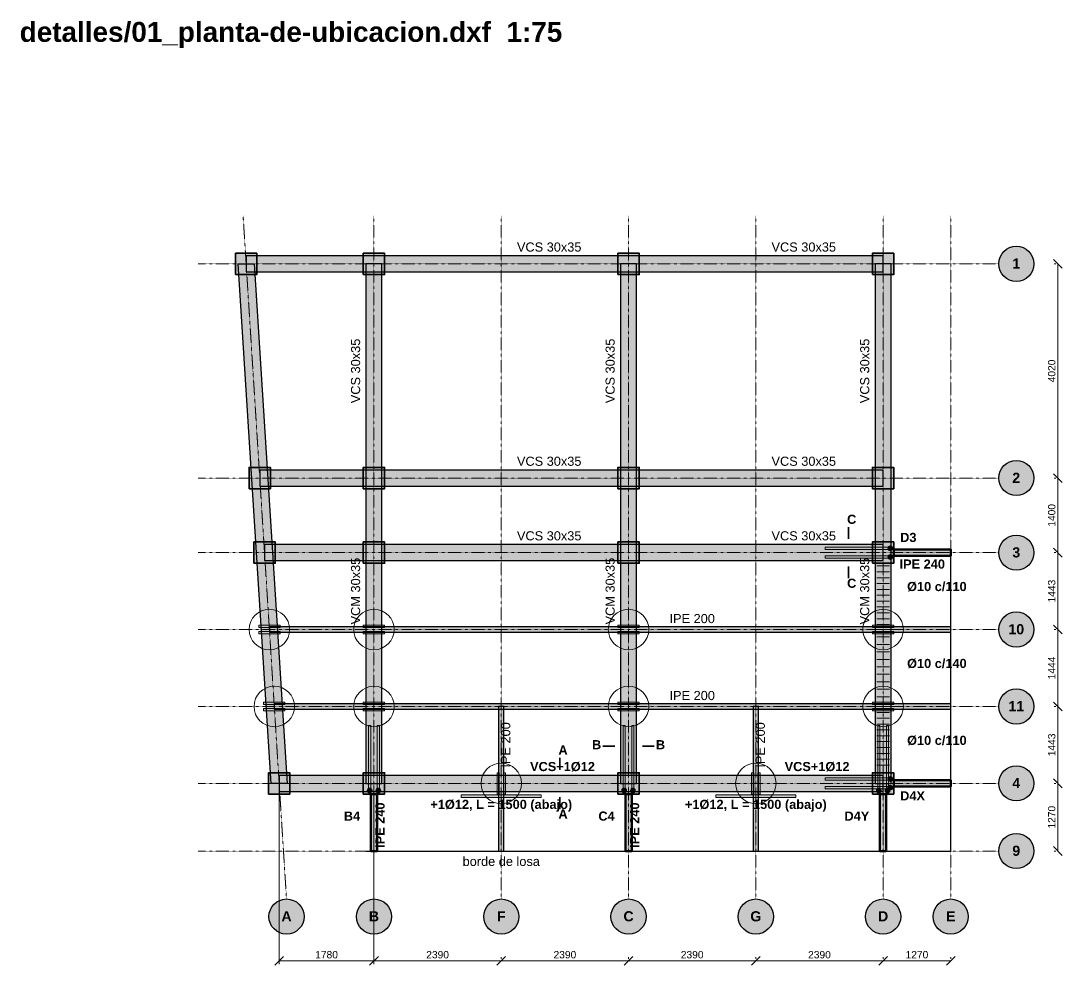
# Model space of a CAD drawing. Header units: millimetres. Extents: x 21 to 47975, y -17028 to 695.
# Drawn here: x 21 to 19575, y -17028 to 695 of the extents above; entities that cross this region are included whole.
import ezdxf
from ezdxf.enums import TextEntityAlignment as Align

# ---------------------------------------------------------------- set-up
doc = ezdxf.new("R2010")
doc.units = ezdxf.units.MM
doc.linetypes.add('TRAZO_10-3-2-3', pattern=[6.35, 3.527778, -1.058333, 0.705556, -1.058333])
doc.linetypes.add('TRAZO_8-3', pattern=[3.880556, 2.822222, -1.058333])
for name, color, linetype, lineweight, true_color in [('COTAS', 27, 'Continuous', 15, 0x333333), ('G-axis', 253, 'TRAZO_10-3-2-3', 18, 0x9a9a9a), ('G-beam', 35, 'Continuous', 30, 0x7a5a2f), ('G-bubble', 27, 'Continuous', 30, 0x333333), ('G-column', 27, 'Continuous', 35, 0x333333), ('G-edge', 251, 'TRAZO_8-3', 30, 0x555555), ('G-lead', 49, 'Continuous', 35, 0x222222), ('G-plate', 147, 'Continuous', 50, 0x1f5a96), ('G-r_anc', 24, 'Continuous', 18, 0x7b241c), ('G-r_bas', 34, 'Continuous', 18, 0x7e3a06), ('G-r_bm2', 147, 'Continuous', 18, 0x1b4f72), ('G-r_oval_l', 23, 'Continuous', 20, 0xe8603c), ('G-r_tieS', 217, 'Continuous', 18, 0x4a235a), ('G-tab', 42, 'Continuous', 30, 0xb06f00), ('T-bsm', 156, 'Continuous', 18, 0x0e2f44), ('T-code', 19, 'Continuous', 18, 0x111111), ('T-grid', 27, 'Continuous', 18, 0x333333), ('T-label', 49, 'Continuous', 18, 0x222222), ('T-red', 242, 'Continuous', 18, 0xd0021b), ('T-small', 47, 'Continuous', 18, 0x444444), ('T-tie', 195, 'Continuous', 18, 0x5b2c6f)]:
    doc.layers.add(name, color=color, linetype=linetype, lineweight=lineweight, true_color=true_color)
doc.layers.add('MODELO_ROTULOS', color=253, linetype='Continuous', lineweight=9, true_color=0x9e9e9e, plot=False)
doc.styles.add('ESTANDAR', font='arial.ttf')
doc.styles.add('NEGRITA', font='arialbd.ttf')
doc.dimstyles.new('COTAS_1-75', dxfattribs={"dimscale": 75, "dimtxt": 1.8288, "dimasz": 2, "dimexe": 0.881944, "dimexo": 0.529167, "dimgap": 0.6, "dimtad": 1, "dimdec": 0, "dimtxsty": 'ESTANDAR', "dimtsz": 1.094317, "dimcen": 2.5, "dimclrd": 8, "dimclre": 8, "dimclrt": 250, "dimazin": 3, "dimtfac": 1, "dimtmove": 0, "dimatfit": 3, "dimlwd": 15, "dimlwe": 13})

msp = doc.modelspace()

# ---------------------------------------------------------------- hatches: boundary and pattern name
at = {"layer": 'G-beam', "true_color": 0xf3e7d3}
for points in [[(4722.5, -13615.9), (4102.5, -3865.9), (4402.5, -3865.9), (5022.5, -13615.9)], [(4252.5, -4015.9), (16212.5, -4015.9), (16212.5, -3715.9), (4252.5, -3715.9)], [(6502.5, -13615.9), (6802.5, -13615.9), (6802.5, -3865.9), (6502.5, -3865.9)], [(11282.5, -13615.9), (11582.5, -13615.9), (11582.5, -3865.9), (11282.5, -3865.9)], [(16062.5, -13615.9), (16362.5, -13615.9), (16362.5, -3865.9), (16062.5, -3865.9)], [(4508.1, -8035.9), (16212.5, -8035.9), (16212.5, -7735.9), (4508.1, -7735.9)], [(4597.2, -9435.9), (16212.5, -9435.9), (16212.5, -9135.9), (4597.2, -9135.9)], [(4872.5, -13765.9), (16212.5, -13765.9), (16212.5, -13465.9), (4872.5, -13465.9)]]:
    msp.add_hatch(color=7, dxfattribs=at).paths.add_polyline_path(points)
at = {"layer": 'G-bubble', "true_color": 0xffffff}
h = msp.add_hatch(color=7, dxfattribs=at)
edge = h.paths.add_edge_path()
edge.add_arc((18712.5, -3865.9), 330, 0, 360)
h = msp.add_hatch(color=7, dxfattribs=at)
edge = h.paths.add_edge_path()
edge.add_arc((18712.5, -7885.9), 330, 0, 360)
h = msp.add_hatch(color=7, dxfattribs=at)
edge = h.paths.add_edge_path()
edge.add_arc((18712.5, -9285.9), 330, 0, 360)
h = msp.add_hatch(color=7, dxfattribs=at)
edge = h.paths.add_edge_path()
edge.add_arc((18712.5, -10728.9), 330, 0, 360)
h = msp.add_hatch(color=7, dxfattribs=at)
edge = h.paths.add_edge_path()
edge.add_arc((18712.5, -12172.9), 330, 0, 360)
h = msp.add_hatch(color=7, dxfattribs=at)
edge = h.paths.add_edge_path()
edge.add_arc((18712.5, -13615.9), 330, 0, 360)
h = msp.add_hatch(color=7, dxfattribs=at)
edge = h.paths.add_edge_path()
edge.add_arc((18712.5, -14885.9), 330, 0, 360)
h = msp.add_hatch(color=7, dxfattribs=at)
edge = h.paths.add_edge_path()
edge.add_arc((5010.5, -16115.9), 330, 0, 360)
h = msp.add_hatch(color=7, dxfattribs=at)
edge = h.paths.add_edge_path()
edge.add_arc((6652.5, -16115.9), 330, 0, 360)
h = msp.add_hatch(color=7, dxfattribs=at)
edge = h.paths.add_edge_path()
edge.add_arc((9042.5, -16115.9), 330, 0, 360)
h = msp.add_hatch(color=7, dxfattribs=at)
edge = h.paths.add_edge_path()
edge.add_arc((11432.5, -16115.9), 330, 0, 360)
h = msp.add_hatch(color=7, dxfattribs=at)
edge = h.paths.add_edge_path()
edge.add_arc((13822.5, -16115.9), 330, 0, 360)
h = msp.add_hatch(color=7, dxfattribs=at)
edge = h.paths.add_edge_path()
edge.add_arc((16212.5, -16115.9), 330, 0, 360)
h = msp.add_hatch(color=7, dxfattribs=at)
edge = h.paths.add_edge_path()
edge.add_arc((17482.5, -16115.9), 330, 0, 360)
at = {"layer": 'G-column', "true_color": 0xbdbdbd}
for points in [[(4052.5, -4065.9), (4452.5, -4065.9), (4452.5, -3665.9), (4052.5, -3665.9)], [(6452.5, -4065.9), (6852.5, -4065.9), (6852.5, -3665.9), (6452.5, -3665.9)], [(11232.5, -4065.9), (11632.5, -4065.9), (11632.5, -3665.9), (11232.5, -3665.9)], [(16012.5, -4065.9), (16412.5, -4065.9), (16412.5, -3665.9), (16012.5, -3665.9)], [(4308.1, -8085.9), (4708.1, -8085.9), (4708.1, -7685.9), (4308.1, -7685.9)], [(6452.5, -8085.9), (6852.5, -8085.9), (6852.5, -7685.9), (6452.5, -7685.9)], [(11232.5, -8085.9), (11632.5, -8085.9), (11632.5, -7685.9), (11232.5, -7685.9)], [(16012.5, -8085.9), (16412.5, -8085.9), (16412.5, -7685.9), (16012.5, -7685.9)], [(4397.2, -9485.9), (4797.2, -9485.9), (4797.2, -9085.9), (4397.2, -9085.9)], [(6452.5, -9485.9), (6852.5, -9485.9), (6852.5, -9085.9), (6452.5, -9085.9)], [(11232.5, -9485.9), (11632.5, -9485.9), (11632.5, -9085.9), (11232.5, -9085.9)], [(16012.5, -9485.9), (16412.5, -9485.9), (16412.5, -9085.9), (16012.5, -9085.9)], [(4672.5, -13815.9), (5072.5, -13815.9), (5072.5, -13415.9), (4672.5, -13415.9)], [(6452.5, -13815.9), (6852.5, -13815.9), (6852.5, -13415.9), (6452.5, -13415.9)], [(11232.5, -13815.9), (11632.5, -13815.9), (11632.5, -13415.9), (11232.5, -13415.9)], [(16012.5, -13815.9), (16412.5, -13815.9), (16412.5, -13415.9), (16012.5, -13415.9)]]:
    msp.add_hatch(color=7, dxfattribs=at).paths.add_polyline_path(points)
at = {"layer": 'G-plate', "true_color": 0xc9ddf2}
for points in [[(16412.5, -9345.9), (17482.5, -9345.9), (17482.5, -9225.9), (16412.5, -9225.9)], [(16412.5, -13675.9), (17482.5, -13675.9), (17482.5, -13555.9), (16412.5, -13555.9)], [(6592.5, -14885.9), (6712.5, -14885.9), (6712.5, -13815.9), (6592.5, -13815.9)], [(11372.5, -14885.9), (11492.5, -14885.9), (11492.5, -13815.9), (11372.5, -13815.9)], [(16152.5, -14885.9), (16272.5, -14885.9), (16272.5, -13815.9), (16152.5, -13815.9)]]:
    msp.add_hatch(color=7, dxfattribs=at).paths.add_polyline_path(points)
at = {"layer": 'G-r_anc', "true_color": 0xc0392b}
for points in [[(4488.9, -10648.9), (4888.9, -10648.9), (4888.9, -10688.9), (4488.9, -10688.9)], [(6452.5, -10648.9), (6852.5, -10648.9), (6852.5, -10688.9), (6452.5, -10688.9)], [(11232.5, -10648.9), (11632.5, -10648.9), (11632.5, -10688.9), (11232.5, -10688.9)], [(16012.5, -10648.9), (16412.5, -10648.9), (16412.5, -10688.9), (16012.5, -10688.9)], [(4488.9, -10768.9), (4888.9, -10768.9), (4888.9, -10808.9), (4488.9, -10808.9)], [(6452.5, -10768.9), (6852.5, -10768.9), (6852.5, -10808.9), (6452.5, -10808.9)], [(11232.5, -10768.9), (11632.5, -10768.9), (11632.5, -10808.9), (11232.5, -10808.9)], [(16012.5, -10768.9), (16412.5, -10768.9), (16412.5, -10808.9), (16012.5, -10808.9)], [(4580.7, -12092.9), (4980.7, -12092.9), (4980.7, -12132.9), (4580.7, -12132.9)], [(6452.5, -12092.9), (6852.5, -12092.9), (6852.5, -12132.9), (6452.5, -12132.9)], [(11232.5, -12092.9), (11632.5, -12092.9), (11632.5, -12132.9), (11232.5, -12132.9)], [(16012.5, -12092.9), (16412.5, -12092.9), (16412.5, -12132.9), (16012.5, -12132.9)], [(4580.7, -12212.9), (4980.7, -12212.9), (4980.7, -12252.9), (4580.7, -12252.9)], [(6452.5, -12212.9), (6852.5, -12212.9), (6852.5, -12252.9), (6452.5, -12252.9)], [(11232.5, -12212.9), (11632.5, -12212.9), (11632.5, -12252.9), (11232.5, -12252.9)], [(16012.5, -12212.9), (16412.5, -12212.9), (16412.5, -12252.9), (16012.5, -12252.9)], [(8962.5, -13815.9), (8962.5, -13415.9), (9002.5, -13415.9), (9002.5, -13815.9)], [(9082.5, -13815.9), (9082.5, -13415.9), (9122.5, -13415.9), (9122.5, -13815.9)], [(13742.5, -13815.9), (13742.5, -13415.9), (13782.5, -13415.9), (13782.5, -13815.9)], [(13862.5, -13815.9), (13862.5, -13415.9), (13902.5, -13415.9), (13902.5, -13815.9)]]:
    msp.add_hatch(color=7, dxfattribs=at).paths.add_polyline_path(points)
at = {"layer": 'G-r_bas', "true_color": 0xe67e22}
for points in [[(16346.5, -9223.9), (15126.5, -9223.9), (15126.5, -9183.9), (16346.5, -9183.9)], [(16346.5, -9387.9), (15126.5, -9387.9), (15126.5, -9347.9), (16346.5, -9347.9)], [(6550.5, -13749.9), (6550.5, -12529.9), (6590.5, -12529.9), (6590.5, -13749.9)], [(6714.5, -13749.9), (6714.5, -12529.9), (6754.5, -12529.9), (6754.5, -13749.9)], [(11330.5, -13749.9), (11330.5, -12529.9), (11370.5, -12529.9), (11370.5, -13749.9)], [(11494.5, -13749.9), (11494.5, -12529.9), (11534.5, -12529.9), (11534.5, -13749.9)], [(16110.5, -13749.9), (16110.5, -12529.9), (16150.5, -12529.9), (16150.5, -13749.9)], [(16274.5, -13749.9), (16274.5, -12529.9), (16314.5, -12529.9), (16314.5, -13749.9)], [(16346.5, -13553.9), (15126.5, -13553.9), (15126.5, -13513.9), (16346.5, -13513.9)], [(16346.5, -13717.9), (15126.5, -13717.9), (15126.5, -13677.9), (16346.5, -13677.9)]]:
    msp.add_hatch(color=7, dxfattribs=at).paths.add_polyline_path(points)
h = msp.add_hatch(color=7, dxfattribs=at)
edge = h.paths.add_edge_path()
edge.add_arc((16346.5, -9203.9), 45, 0, 360)
h = msp.add_hatch(color=7, dxfattribs=at)
edge = h.paths.add_edge_path()
edge.add_arc((16346.5, -9367.9), 45, 0, 360)
h = msp.add_hatch(color=7, dxfattribs=at)
edge = h.paths.add_edge_path()
edge.add_arc((16346.5, -13533.9), 45, 0, 360)
h = msp.add_hatch(color=7, dxfattribs=at)
edge = h.paths.add_edge_path()
edge.add_arc((16346.5, -13697.9), 45, 0, 360)
h = msp.add_hatch(color=7, dxfattribs=at)
edge = h.paths.add_edge_path()
edge.add_arc((6570.5, -13749.9), 45, 0, 360)
h = msp.add_hatch(color=7, dxfattribs=at)
edge = h.paths.add_edge_path()
edge.add_arc((6734.5, -13749.9), 45, 0, 360)
h = msp.add_hatch(color=7, dxfattribs=at)
edge = h.paths.add_edge_path()
edge.add_arc((11350.5, -13749.9), 45, 0, 360)
h = msp.add_hatch(color=7, dxfattribs=at)
edge = h.paths.add_edge_path()
edge.add_arc((11514.5, -13749.9), 45, 0, 360)
h = msp.add_hatch(color=7, dxfattribs=at)
edge = h.paths.add_edge_path()
edge.add_arc((16130.5, -13749.9), 45, 0, 360)
h = msp.add_hatch(color=7, dxfattribs=at)
edge = h.paths.add_edge_path()
edge.add_arc((16294.5, -13749.9), 45, 0, 360)
at = {"layer": 'G-r_bm2', "true_color": 0x5dade2}
for points in [[(8292.5, -13833.4), (9792.5, -13833.4), (9792.5, -13878.4), (8292.5, -13878.4)], [(13072.5, -13833.4), (14572.5, -13833.4), (14572.5, -13878.4), (13072.5, -13878.4)]]:
    msp.add_hatch(color=7, dxfattribs=at).paths.add_polyline_path(points)
at = {"layer": 'G-tab', "true_color": 0xf5c66b}
for points in [[(4688.9, -10778.9), (17482.5, -10778.9), (17482.5, -10678.9), (4688.9, -10678.9)], [(4780.7, -12222.9), (17482.5, -12222.9), (17482.5, -12122.9), (4780.7, -12122.9)], [(8992.5, -14885.9), (9092.5, -14885.9), (9092.5, -12172.9), (8992.5, -12172.9)], [(13772.5, -14885.9), (13872.5, -14885.9), (13872.5, -12172.9), (13772.5, -12172.9)]]:
    msp.add_hatch(color=7, dxfattribs=at).paths.add_polyline_path(points)

# ---------------------------------------------------------------- linework, layer by layer
at = {"layer": 'G-axis'}
for p, q in [((5010.5, -15785.9), (4195.3, -2965.9)), ((6652.5, -15785.9), (6652.5, -2965.9)), ((9042.5, -15785.9), (9042.5, -2965.9)), ((11432.5, -15785.9), (11432.5, -2965.9)), ((13822.5, -15785.9), (13822.5, -2965.9)), ((16212.5, -15785.9), (16212.5, -2965.9)), ((17482.5, -15785.9), (17482.5, -2965.9)), ((3352.5, -3865.9), (18382.5, -3865.9)), ((3352.5, -7885.9), (18382.5, -7885.9)), ((3352.5, -9285.9), (18382.5, -9285.9)), ((3352.5, -10728.9), (18382.5, -10728.9)), ((3352.5, -12172.9), (18382.5, -12172.9)), ((3352.5, -13615.9), (18382.5, -13615.9)), ((3352.5, -14885.9), (18382.5, -14885.9))]:
    msp.add_line(p, q, dxfattribs=at)
at = {"layer": 'G-beam'}
for points in [[(4722.5, -13615.9), (4102.5, -3865.9), (4402.5, -3865.9), (5022.5, -13615.9)], [(4252.5, -4015.9), (16212.5, -4015.9), (16212.5, -3715.9), (4252.5, -3715.9)], [(6502.5, -13615.9), (6802.5, -13615.9), (6802.5, -3865.9), (6502.5, -3865.9)], [(11282.5, -13615.9), (11582.5, -13615.9), (11582.5, -3865.9), (11282.5, -3865.9)], [(16062.5, -13615.9), (16362.5, -13615.9), (16362.5, -3865.9), (16062.5, -3865.9)], [(4508.1, -8035.9), (16212.5, -8035.9), (16212.5, -7735.9), (4508.1, -7735.9)], [(4597.2, -9435.9), (16212.5, -9435.9), (16212.5, -9135.9), (4597.2, -9135.9)], [(4872.5, -13765.9), (16212.5, -13765.9), (16212.5, -13465.9), (4872.5, -13465.9)]]:
    msp.add_lwpolyline(points, close=True, dxfattribs=at)
at = {"layer": 'G-bubble'}
for centre in [(18712.5, -3865.9), (18712.5, -7885.9), (18712.5, -9285.9), (18712.5, -10728.9), (18712.5, -12172.9), (18712.5, -13615.9), (18712.5, -14885.9), (5010.5, -16115.9), (6652.5, -16115.9), (9042.5, -16115.9), (11432.5, -16115.9), (13822.5, -16115.9), (16212.5, -16115.9), (17482.5, -16115.9)]:
    msp.add_circle(centre, 330, dxfattribs=at)
at = {"layer": 'G-column'}
for points in [[(4052.5, -4065.9), (4452.5, -4065.9), (4452.5, -3665.9), (4052.5, -3665.9)], [(6452.5, -4065.9), (6852.5, -4065.9), (6852.5, -3665.9), (6452.5, -3665.9)], [(11232.5, -4065.9), (11632.5, -4065.9), (11632.5, -3665.9), (11232.5, -3665.9)], [(16012.5, -4065.9), (16412.5, -4065.9), (16412.5, -3665.9), (16012.5, -3665.9)], [(4308.1, -8085.9), (4708.1, -8085.9), (4708.1, -7685.9), (4308.1, -7685.9)], [(6452.5, -8085.9), (6852.5, -8085.9), (6852.5, -7685.9), (6452.5, -7685.9)], [(11232.5, -8085.9), (11632.5, -8085.9), (11632.5, -7685.9), (11232.5, -7685.9)], [(16012.5, -8085.9), (16412.5, -8085.9), (16412.5, -7685.9), (16012.5, -7685.9)], [(4397.2, -9485.9), (4797.2, -9485.9), (4797.2, -9085.9), (4397.2, -9085.9)], [(6452.5, -9485.9), (6852.5, -9485.9), (6852.5, -9085.9), (6452.5, -9085.9)], [(11232.5, -9485.9), (11632.5, -9485.9), (11632.5, -9085.9), (11232.5, -9085.9)], [(16012.5, -9485.9), (16412.5, -9485.9), (16412.5, -9085.9), (16012.5, -9085.9)], [(4672.5, -13815.9), (5072.5, -13815.9), (5072.5, -13415.9), (4672.5, -13415.9)], [(6452.5, -13815.9), (6852.5, -13815.9), (6852.5, -13415.9), (6452.5, -13415.9)], [(11232.5, -13815.9), (11632.5, -13815.9), (11632.5, -13415.9), (11232.5, -13415.9)], [(16012.5, -13815.9), (16412.5, -13815.9), (16412.5, -13415.9), (16012.5, -13415.9)]]:
    msp.add_lwpolyline(points, close=True, dxfattribs=at)
at = {"layer": 'G-edge'}
for p, q in [((17482.5, -14885.9), (17482.5, -9225.9)), ((6502.5, -14885.9), (17482.5, -14885.9))]:
    msp.add_line(p, q, dxfattribs=at)
at = {"layer": 'G-lead'}
for p, q in [((15562.5, -9025.9), (15562.5, -8805.9)), ((15562.5, -9545.9), (15562.5, -9765.9)), ((11172.5, -12915.9), (10952.5, -12915.9)), ((11692.5, -12915.9), (11912.5, -12915.9)), ((10142.5, -13355.9), (10142.5, -13135.9)), ((10142.5, -13875.9), (10142.5, -14095.9))]:
    msp.add_line(p, q, dxfattribs=at)
at = {"layer": 'G-plate'}
for points in [[(16412.5, -9345.9), (17482.5, -9345.9), (17482.5, -9225.9), (16412.5, -9225.9)], [(16412.5, -13675.9), (17482.5, -13675.9), (17482.5, -13555.9), (16412.5, -13555.9)], [(6592.5, -14885.9), (6712.5, -14885.9), (6712.5, -13815.9), (6592.5, -13815.9)], [(11372.5, -14885.9), (11492.5, -14885.9), (11492.5, -13815.9), (11372.5, -13815.9)], [(16152.5, -14885.9), (16272.5, -14885.9), (16272.5, -13815.9), (16152.5, -13815.9)]]:
    msp.add_lwpolyline(points, close=True, dxfattribs=at)
at = {"layer": 'G-r_anc'}
for points in [[(4488.9, -10648.9), (4888.9, -10648.9), (4888.9, -10688.9), (4488.9, -10688.9)], [(6452.5, -10648.9), (6852.5, -10648.9), (6852.5, -10688.9), (6452.5, -10688.9)], [(11232.5, -10648.9), (11632.5, -10648.9), (11632.5, -10688.9), (11232.5, -10688.9)], [(16012.5, -10648.9), (16412.5, -10648.9), (16412.5, -10688.9), (16012.5, -10688.9)], [(4488.9, -10768.9), (4888.9, -10768.9), (4888.9, -10808.9), (4488.9, -10808.9)], [(6452.5, -10768.9), (6852.5, -10768.9), (6852.5, -10808.9), (6452.5, -10808.9)], [(11232.5, -10768.9), (11632.5, -10768.9), (11632.5, -10808.9), (11232.5, -10808.9)], [(16012.5, -10768.9), (16412.5, -10768.9), (16412.5, -10808.9), (16012.5, -10808.9)], [(4580.7, -12092.9), (4980.7, -12092.9), (4980.7, -12132.9), (4580.7, -12132.9)], [(6452.5, -12092.9), (6852.5, -12092.9), (6852.5, -12132.9), (6452.5, -12132.9)], [(11232.5, -12092.9), (11632.5, -12092.9), (11632.5, -12132.9), (11232.5, -12132.9)], [(16012.5, -12092.9), (16412.5, -12092.9), (16412.5, -12132.9), (16012.5, -12132.9)], [(4580.7, -12212.9), (4980.7, -12212.9), (4980.7, -12252.9), (4580.7, -12252.9)], [(6452.5, -12212.9), (6852.5, -12212.9), (6852.5, -12252.9), (6452.5, -12252.9)], [(11232.5, -12212.9), (11632.5, -12212.9), (11632.5, -12252.9), (11232.5, -12252.9)], [(16012.5, -12212.9), (16412.5, -12212.9), (16412.5, -12252.9), (16012.5, -12252.9)], [(8962.5, -13815.9), (8962.5, -13415.9), (9002.5, -13415.9), (9002.5, -13815.9)], [(9082.5, -13815.9), (9082.5, -13415.9), (9122.5, -13415.9), (9122.5, -13815.9)], [(13742.5, -13815.9), (13742.5, -13415.9), (13782.5, -13415.9), (13782.5, -13815.9)], [(13862.5, -13815.9), (13862.5, -13415.9), (13902.5, -13415.9), (13902.5, -13815.9)]]:
    msp.add_lwpolyline(points, close=True, dxfattribs=at)
at = {"layer": 'G-r_bas'}
for points in [[(16346.5, -9223.9), (15126.5, -9223.9), (15126.5, -9183.9), (16346.5, -9183.9)], [(16346.5, -9387.9), (15126.5, -9387.9), (15126.5, -9347.9), (16346.5, -9347.9)], [(6550.5, -13749.9), (6550.5, -12529.9), (6590.5, -12529.9), (6590.5, -13749.9)], [(6714.5, -13749.9), (6714.5, -12529.9), (6754.5, -12529.9), (6754.5, -13749.9)], [(11330.5, -13749.9), (11330.5, -12529.9), (11370.5, -12529.9), (11370.5, -13749.9)], [(11494.5, -13749.9), (11494.5, -12529.9), (11534.5, -12529.9), (11534.5, -13749.9)], [(16110.5, -13749.9), (16110.5, -12529.9), (16150.5, -12529.9), (16150.5, -13749.9)], [(16274.5, -13749.9), (16274.5, -12529.9), (16314.5, -12529.9), (16314.5, -13749.9)], [(16346.5, -13553.9), (15126.5, -13553.9), (15126.5, -13513.9), (16346.5, -13513.9)], [(16346.5, -13717.9), (15126.5, -13717.9), (15126.5, -13677.9), (16346.5, -13677.9)]]:
    msp.add_lwpolyline(points, close=True, dxfattribs=at)
for centre in [(16346.5, -9203.9), (16346.5, -9367.9), (16346.5, -13533.9), (16346.5, -13697.9), (6570.5, -13749.9), (6734.5, -13749.9), (11350.5, -13749.9), (11514.5, -13749.9), (16130.5, -13749.9), (16294.5, -13749.9)]:
    msp.add_circle(centre, 45, dxfattribs=at)
at = {"layer": 'G-r_bm2'}
for points in [[(8292.5, -13833.4), (9792.5, -13833.4), (9792.5, -13878.4), (8292.5, -13878.4)], [(13072.5, -13833.4), (14572.5, -13833.4), (14572.5, -13878.4), (13072.5, -13878.4)]]:
    msp.add_lwpolyline(points, close=True, dxfattribs=at)
at = {"layer": 'G-r_oval_l'}
for centre in [(4688.9, -10728.9), (6652.5, -10728.9), (11432.5, -10728.9), (16212.5, -10728.9), (4780.7, -12172.9), (6652.5, -12172.9), (11432.5, -12172.9), (16212.5, -12172.9), (9042.5, -13615.9), (13822.5, -13615.9)]:
    msp.add_circle(centre, 380, dxfattribs=at)
at = {"layer": 'G-r_tieS'}
for p, q in [((16092.5, -9535.9), (16332.5, -9535.9)), ((16092.5, -9645.9), (16332.5, -9645.9)), ((16092.5, -9755.9), (16332.5, -9755.9)), ((16092.5, -9865.9), (16332.5, -9865.9)), ((16092.5, -9975.9), (16332.5, -9975.9)), ((16092.5, -10085.9), (16332.5, -10085.9)), ((16092.5, -10195.9), (16332.5, -10195.9)), ((16092.5, -10305.9), (16332.5, -10305.9)), ((16092.5, -10415.9), (16332.5, -10415.9)), ((16092.5, -10525.9), (16332.5, -10525.9)), ((16092.5, -10635.9), (16332.5, -10635.9)), ((16092.5, -10728.9), (16332.5, -10728.9)), ((16092.5, -10868.9), (16332.5, -10868.9)), ((16092.5, -11008.9), (16332.5, -11008.9)), ((16092.5, -11148.9), (16332.5, -11148.9)), ((16092.5, -11288.9), (16332.5, -11288.9)), ((16092.5, -11428.9), (16332.5, -11428.9)), ((16092.5, -11568.9), (16332.5, -11568.9)), ((16092.5, -11708.9), (16332.5, -11708.9)), ((16092.5, -11848.9), (16332.5, -11848.9)), ((16092.5, -11988.9), (16332.5, -11988.9)), ((16092.5, -12128.9), (16332.5, -12128.9)), ((16092.5, -12172.9), (16332.5, -12172.9)), ((16092.5, -12282.9), (16332.5, -12282.9)), ((16092.5, -12392.9), (16332.5, -12392.9)), ((16092.5, -12502.9), (16332.5, -12502.9)), ((16092.5, -12612.9), (16332.5, -12612.9)), ((16092.5, -12722.9), (16332.5, -12722.9)), ((16092.5, -12832.9), (16332.5, -12832.9)), ((16092.5, -12942.9), (16332.5, -12942.9)), ((16092.5, -13052.9), (16332.5, -13052.9)), ((16092.5, -13162.9), (16332.5, -13162.9)), ((16092.5, -13272.9), (16332.5, -13272.9))]:
    msp.add_line(p, q, dxfattribs=at)
at = {"layer": 'G-tab'}
for points in [[(4688.9, -10778.9), (17482.5, -10778.9), (17482.5, -10678.9), (4688.9, -10678.9)], [(4780.7, -12222.9), (17482.5, -12222.9), (17482.5, -12122.9), (4780.7, -12122.9)], [(8992.5, -14885.9), (9092.5, -14885.9), (9092.5, -12172.9), (8992.5, -12172.9)], [(13772.5, -14885.9), (13872.5, -14885.9), (13872.5, -12172.9), (13772.5, -12172.9)]]:
    msp.add_lwpolyline(points, close=True, dxfattribs=at)

# ---------------------------------------------------------------- texts
at = {"layer": 'MODELO_ROTULOS', "style": 'NEGRITA'}
msp.add_text('detalles/01_planta-de-ubicacion.dxf  1:75', height=375, dxfattribs=at).set_placement((0, 300))
at = {"layer": 'T-bsm', "color": 156, "true_color": 0x0e2f44, "style": 'NEGRITA'}
for p in [(9042.5, -14095.9), (13822.5, -14095.9)]:
    msp.add_text('+1Ø12, L = 1500 (abajo)', height=171.45, dxfattribs=at).set_placement(p, align=Align.CENTER)
at = {"layer": 'T-code', "color": 19, "true_color": 0x111111, "style": 'NEGRITA'}
for s, height, p in [('C', 171.4, (15622.5, -8745.9)), ('IPE 240', 171.45, (16947.5, -9585.9)), ('C', 171.4, (15622.5, -9945.9)), ('A', 171.4, (10202.5, -13075.9)), ('B', 171.4, (10832.5, -12975.9)), ('B', 171.4, (12032.5, -12975.9)), ('VCS+1Ø12', 171.45, (10192.5, -13385.9)), ('VCS+1Ø12', 171.45, (14972.5, -13385.9)), ('A', 171.4, (10202.5, -14275.9))]:
    msp.add_text(s, height=height, dxfattribs=at).set_placement(p, align=Align.CENTER)
for p in [(6852.5, -14400.9), (11632.5, -14400.9)]:
    msp.add_text('IPE 240', height=171.45, rotation=90, dxfattribs=at).set_placement(p, align=Align.CENTER)
at = {"layer": 'T-grid', "color": 27, "true_color": 0x333333, "style": 'NEGRITA'}
for s, p in [('1', (18712.5, -3955.9)), ('2', (18712.5, -7975.9)), ('3', (18712.5, -9375.9)), ('10', (18712.5, -10818.9)), ('11', (18712.5, -12262.9)), ('4', (18712.5, -13705.9)), ('9', (18712.5, -14975.9)), ('A', (5010.5, -16205.9)), ('B', (6652.5, -16205.9)), ('F', (9042.5, -16205.9)), ('C', (11432.5, -16205.9)), ('G', (13822.5, -16205.9)), ('D', (16212.5, -16205.9)), ('E', (17482.5, -16205.9))]:
    msp.add_text(s, height=190.5, dxfattribs=at).set_placement(p, align=Align.CENTER)
at = {"layer": 'T-label', "color": 49, "true_color": 0x222222, "style": 'ESTANDAR'}
for p in [(9942.5, -3635.9), (14722.5, -3635.9), (9942.5, -7655.9), (14722.5, -7655.9), (9942.5, -9055.9), (14722.5, -9055.9)]:
    msp.add_text('VCS 30x35', height=171.45, dxfattribs=at).set_placement(p, align=Align.CENTER)
for s, p in [('VCS 30x35', (6392.5, -5875.9)), ('VCS 30x35', (11172.5, -5875.9)), ('VCS 30x35', (15952.5, -5875.9)), ('VCM 30x35', (6392.5, -10007.4)), ('VCM 30x35', (11172.5, -10007.4)), ('VCM 30x35', (15952.5, -10007.4))]:
    msp.add_text(s, height=171.45, rotation=90, dxfattribs=at).set_placement(p, align=Align.CENTER)
at = {"layer": 'T-red', "color": 242, "true_color": 0xd0021b, "style": 'NEGRITA'}
for s, p in [('D3', (16532.5, -9085.9)), ('D4X', (16532.5, -13935.9))]:
    msp.add_text(s, height=171.45, dxfattribs=at).set_placement(p)
for s, p in [('B4', (6392.5, -14315.9)), ('C4', (11172.5, -14315.9)), ('D4Y', (15952.5, -14315.9))]:
    msp.add_text(s, height=171.45, dxfattribs=at).set_placement(p, align=Align.RIGHT)
at = {"layer": 'T-small', "color": 47, "true_color": 0x444444, "style": 'ESTANDAR'}
for s, p in [('IPE 200', (12627.5, -10608.9)), ('IPE 200', (12627.5, -12052.9)), ('borde de losa', (9042.5, -15165.9))]:
    msp.add_text(s, height=171.45, dxfattribs=at).set_placement(p, align=Align.CENTER)
for p in [(9212.5, -12894.4), (13992.5, -12894.4)]:
    msp.add_text('IPE 200', height=171.45, rotation=90, dxfattribs=at).set_placement(p, align=Align.CENTER)
at = {"layer": 'T-tie', "color": 195, "true_color": 0x5b2c6f, "style": 'NEGRITA'}
for s, p in [('Ø10 c/110', (16662.5, -10007.4)), ('Ø10 c/140', (16662.5, -11450.9)), ('Ø10 c/110', (16662.5, -12894.4))]:
    msp.add_text(s, height=171.45, dxfattribs=at).set_placement(p)

# ---------------------------------------------------------------- dimensions: what is measured, and where the dimension line sits
at = {"layer": 'COTAS'}
for base, p1, p2 in [((19492.5, -7885.9), (19492.5, -7885.9), (19492.5, -3865.9)), ((19492.5, -9285.9), (19492.5, -9285.9), (19492.5, -7885.9)), ((19492.5, -10728.9), (19492.5, -10728.9), (19492.5, -9285.9)), ((19492.5, -12172.9), (19492.5, -12172.9), (19492.5, -10728.9)), ((19492.5, -13615.9), (19492.5, -13615.9), (19492.5, -12172.9)), ((19492.5, -14885.9), (19492.5, -14885.9), (19492.5, -13615.9))]:
    msp.add_linear_dim(base=base, p1=p1, p2=p2, angle=90, dimstyle='COTAS_1-75', dxfattribs=at).render()
for base, p1, p2 in [((4872.5, -16945.9), (4872.5, -13615.9), (6652.5, -13615.9)), ((6652.5, -16945.9), (6652.5, -16945.9), (9042.5, -16945.9)), ((9042.5, -16945.9), (9042.5, -16945.9), (11432.5, -16945.9)), ((11432.5, -16945.9), (11432.5, -16945.9), (13822.5, -16945.9)), ((13822.5, -16945.9), (13822.5, -16945.9), (16212.5, -16945.9)), ((16212.5, -16945.9), (16212.5, -16945.9), (17482.5, -16945.9))]:
    msp.add_linear_dim(base=base, p1=p1, p2=p2, dimstyle='COTAS_1-75', dxfattribs=at).render()

doc.saveas('drawing.dxf')
